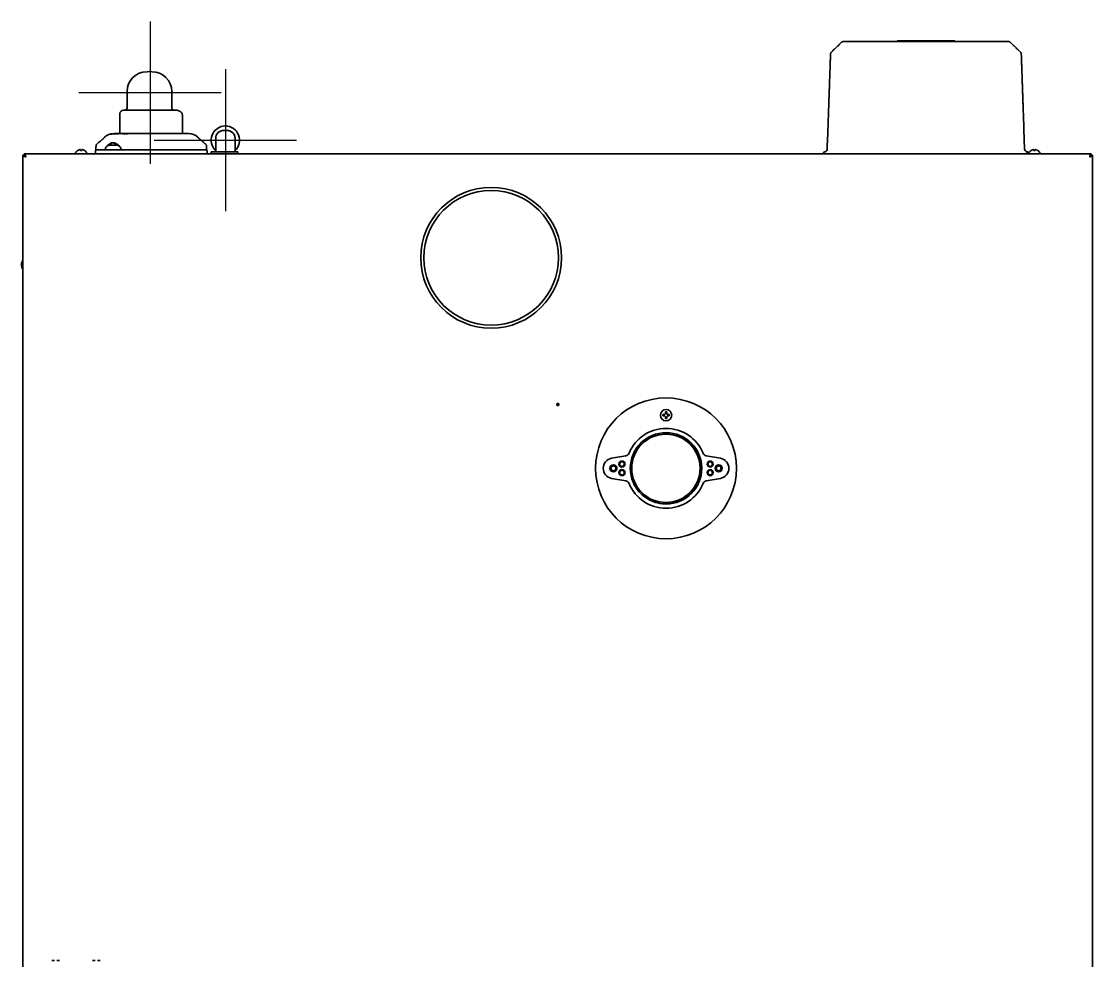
# Model space of a CAD drawing. Header units: inches. Extents: x 90 to 4161, y -506 to 3104.
# Drawn here: x 2249 to 3002, y 296 to 956 of the extents above; entities that cross this region are included whole.
import ezdxf

# ---------------------------------------------------------------- set-up
doc = ezdxf.new("R2010")
doc.units = ezdxf.units.IN
doc.layers.add('1', color=7, linetype='Continuous', true_color=0xffffff)

msp = doc.modelspace()

# ---------------------------------------------------------------- linework, layer by layer
at = {"color": 6}
for p, q in [((2339.42, 956.4), (2339.42, 856.4)), ((2289.42, 906.4), (2389.42, 906.4))]:
    msp.add_line(p, q, dxfattribs=at)
for p, q in [((2340.72, 921.07), (2337.29, 921.07)), ((2401, 864.62), (2401, 863.27))]:
    msp.add_line(p, q)
at = {"color": 4}
for p, q in [((2392.34, 922.92), (2392.34, 822.92)), ((2342.34, 872.92), (2442.34, 872.92))]:
    msp.add_line(p, q, dxfattribs=at)
at = {"layer": '1', "color": 7, "linetype": 'Continuous', "lineweight": 35}
for p, q in [((2826.69, 942.29), (2942.49, 942.29)), ((2864.39, 942.79), (2864.39, 942.29)), ((2904.79, 942.79), (2904.79, 942.29)), ((2323.29, 907.07), (2323.29, 895.57)), ((2354.72, 907.07), (2354.72, 895.57)), ((2318.29, 891.57), (2318.29, 877.57)), ((2320.79, 894.07), (2357.22, 894.07)), ((2362.29, 877.57), (2362.29, 890.31)), ((2385.54, 864.77), (2385.54, 874.22)), ((2391.04, 879.72), (2393.64, 879.72)), ((2399.14, 874.22), (2399.14, 864.77)), ((2815.25, 866.72), (2815.54, 875.25)), ((2953.46, 880.41), (2953.94, 866.72)), ((2288.69, 865.71), (2288.69, 865.75)), ((2293.29, 865.75), (2293.29, 865.71)), ((2301.45, 868.74), (2301.45, 868.74)), ((2301.87, 866.07), (2303.34, 866.07)), ((2302.13, 870.21), (2302.12, 870.21)), ((2307.6, 866.07), (2329.52, 866.07)), ((2308.12, 866.07), (2308.13, 867.09)), ((2309.48, 869.22), (2309.48, 868.82)), ((2309.63, 869.47), (2315.95, 869.47)), ((2312.33, 870.64), (2312.29, 871)), ((2312.5, 870.76), (2312.46, 871.07)), ((2313.57, 871.07), (2313.48, 871.06)), ((2313.57, 871.04), (2313.57, 871.07)), ((2313.98, 870.9), (2313.98, 871)), ((2314.44, 870.54), (2314.49, 871.07)), ((2314.54, 870.44), (2314.6, 871)), ((2315.95, 869.47), (2317.33, 869.47)), ((2317.48, 868.82), (2317.48, 869.22)), ((2318.87, 866.07), (2318.85, 867.09)), ((2329.52, 866.07), (2374.86, 866.07)), ((2378.46, 870.21), (2378.46, 870.21)), ((2379.14, 868.74), (2379.14, 868.74)), ((2958.49, 865.71), (2958.49, 865.75)), ((2963.09, 865.75), (2963.09, 865.71)), ((2250.09, 862.18), (2250.09, 862.37)), ((2250.09, 862.37), (2250.89, 862.37)), ((2250.09, 862.13), (2250.09, 862.18)), ((2250.09, 201.61), (2250.09, 862.13)), ((2250.89, 862.37), (2250.89, 862.18)), ((2250.89, 862.13), (2250.89, 862.18)), ((2250.99, 863.27), (2251.18, 863.27)), ((2250.99, 862.47), (2250.99, 863.27)), ((2251.18, 862.47), (2250.99, 862.47)), ((2251.18, 863.27), (2251.23, 863.27)), ((2251.18, 862.47), (2251.23, 862.47)), ((2251.23, 863.27), (3000.55, 863.27)), ((2286.99, 863.87), (2286.99, 863.67)), ((2294.99, 863.67), (2294.99, 863.87)), ((2301.12, 865.33), (2301.09, 863.27)), ((2379.49, 863.27), (2379.46, 865.33)), ((2401, 864.62), (2382.35, 864.62)), ((2382.35, 864.62), (2382.35, 863.27)), ((2812.63, 863.27), (2812.65, 863.85)), ((2956.54, 863.85), (2956.56, 863.27)), ((2956.79, 863.87), (2956.79, 863.67)), ((2964.79, 863.67), (2964.79, 863.87)), ((3000.55, 863.27), (3000.6, 863.27)), ((3000.55, 862.47), (3000.6, 862.47)), ((3000.6, 863.27), (3000.79, 863.27)), ((3000.79, 862.47), (3000.6, 862.47)), ((3000.79, 863.27), (3000.79, 862.47)), ((3000.89, 862.18), (3000.89, 862.37)), ((3000.89, 862.37), (3001.69, 862.37)), ((3000.89, 862.18), (3000.89, 862.13)), ((3001.69, 862.37), (3001.69, 862.18)), ((3001.69, 862.18), (3001.69, 862.13)), ((3001.69, 862.13), (3001.69, 201.61)), ((2250.09, 788.74), (2249.51, 787.5)), ((2701.49, 681.89), (2701.99, 681.89)), ((2701.99, 681.89), (2702.49, 681.89)), ((2701.99, 677.29), (2701.49, 677.29)), ((2702.49, 677.29), (2701.99, 677.29)), ((2714.89, 662.4), (2714.91, 662.43)), ((2716.37, 661.37), (2714.89, 662.4)), ((2715.44, 663.28), (2715.52, 663.41)), ((2716.39, 661.4), (2716.37, 661.37)), ((2717.11, 662.31), (2717.01, 662.18)), ((2663.75, 649.33), (2673.73, 651.09)), ((2663.75, 649.33), (2673.73, 651.09)), ((2730.26, 651.09), (2740.24, 649.33)), ((2730.26, 651.09), (2740.24, 649.33)), ((2677.95, 641.56), (2677.95, 642.98)), ((2673.73, 633.45), (2663.75, 635.21)), ((2673.73, 633.45), (2663.75, 635.21)), ((2740.24, 635.21), (2730.26, 633.45)), ((2740.24, 635.21), (2730.26, 633.45)), ((2690.89, 619.82), (2690.89, 619.76)), ((2705.89, 617.47), (2705.89, 617.59)), ((2715.05, 622.24), (2716.21, 623.06)), ((2715.52, 621.12), (2715.44, 621.26)), ((2717.01, 622.35), (2717.11, 622.23))]:
    msp.add_line(p, q, dxfattribs=at)
for centre, radius in [((2579.11, 790.28), 49.5), ((2579.11, 790.28), 49.5), ((2579.11, 790.28), 47.3), ((2701.99, 642.27), 49.5), ((2701.99, 642.27), 49.5), ((2701.99, 679.59), 4), ((2701.99, 642.27), 25.1), ((2701.99, 642.27), 25.1), ((2701.89, 642.27), 24), ((2670.99, 645.27), 2.13), ((2670.99, 645.27), 2.13), ((2732.99, 645.27), 2.13), ((2732.99, 645.27), 2.13), ((2664.99, 642.27), 2.5), ((2664.99, 642.27), 2.5), ((2664.99, 642.27), 1.75), ((2664.99, 642.27), 1.75), ((2670.99, 639.27), 2.12), ((2670.99, 639.27), 2.12), ((2670.99, 645.27), 1.62), ((2670.99, 645.27), 1.62), ((2670.99, 639.27), 1.62), ((2670.99, 639.27), 1.62), ((2732.99, 639.27), 2.12), ((2732.99, 639.27), 2.12), ((2732.99, 645.27), 1.62), ((2732.99, 645.27), 1.62), ((2732.99, 639.27), 1.62), ((2732.99, 639.27), 1.62), ((2738.99, 642.27), 2.5), ((2738.99, 642.27), 2.5), ((2738.99, 642.27), 1.75), ((2738.99, 642.27), 1.75)]:
    msp.add_circle(centre, radius, dxfattribs=at)
for centre, radius, start, end in [((2337.29, 907.07), 14, 90, 180), ((2340.72, 907.07), 14, 0, 90), ((2320.79, 891.57), 2.5, 90, 180), ((2321.79, 895.57), 1.5, 270, 0), ((2356.22, 895.57), 1.5, 180, 270), ((2392.34, 872.92), 10, 312.84796, 227.15204), ((2392.34, 872.92), 10, 312.84563, 89.99437), ((2391.04, 874.22), 5.5, 90, 180), ((2393.64, 874.22), 5.5, 0, 90), ((2291.19, 861.65), 4.8, 121.58373, 149.69882), ((2290.99, 861.97), 3.78, 90.00345, 97.60407), ((2290.99, 861.97), 3.78, 82.39595, 89.99653), ((2290.79, 861.65), 4.8, 30.30118, 58.41865), ((2301.87, 865.32), 0.75, 90, 179), ((2309.76, 869.22), 0.283, 118.07249, 180), ((2309.76, 868.82), 0.283, 180, 241.92751), ((2313.48, 867.47), 3.74, 106.39244, 147.67589), ((2313.48, 867.47), 3.74, 32.32411, 73.60756), ((2317.2, 869.22), 0.283, 0, 61.92751), ((2317.2, 868.82), 0.283, 298.07249, 0), ((2378.71, 865.32), 0.75, 1, 90), ((2813.25, 866.79), 2, 277.62357, 358), ((2955.94, 866.79), 2, 182, 262.37643), ((2960.99, 861.65), 4.8, 121.58373, 149.69882), ((2960.79, 861.97), 3.78, 90.00345, 97.60407), ((2960.79, 861.97), 3.78, 82.39595, 89.99653), ((2960.59, 861.65), 4.8, 30.30118, 58.41865), ((2253.19, 860.47), 1.8, 132.80203, 150.47016), ((2251.89, 861.47), 0.25, 270, 0), ((2287.39, 863.87), 0.4, 149.69882, 180), ((2287.39, 863.67), 0.4, 180, 270), ((2294.59, 863.67), 0.4, 270, 0), ((2294.59, 863.87), 0.4, 0, 30.30118), ((2291.09, 860.65), 4.8, 33.08174, 36.44046), ((2399.64, 864.77), 0.5, 180, 197.45859), ((2813.64, 863.81), 1, 97.62357, 178), ((2955.54, 863.81), 1, 2, 82.37643), ((2960.69, 860.65), 4.8, 143.55962, 146.91806), ((2957.19, 863.87), 0.4, 149.69882, 180), ((2957.19, 863.67), 0.4, 180, 270), ((2964.39, 863.67), 0.4, 270, 0), ((2964.39, 863.87), 0.4, 0, 30.30118), ((2999.89, 861.47), 0.25, 180, 270), ((2998.59, 860.47), 1.8, 29.52984, 47.19797), ((2254.05, 785.38), 5, 155, 217.73), ((2701.99, 642.27), 28.1, 22.24665, 157.75335), ((2701.99, 642.27), 28.1, 22.24665, 157.75335), ((2701.89, 642.27), 25, 90, 177.39), ((2701.89, 642.27), 25, 182.79562, 90), ((2664.99, 642.27), 7.17, 100, 260), ((2664.99, 642.27), 7.17, 100, 260), ((2673.21, 654.04), 3, 280, 337.75335), ((2673.21, 654.04), 3, 280, 337.75335), ((2730.78, 654.04), 3, 202.24665, 260), ((2730.78, 654.04), 3, 202.24665, 260), ((2738.99, 642.27), 7.17, 280, 80), ((2738.99, 642.27), 7.17, 280, 80), ((2677.75, 642.98), 0.2, 0, 35.53605), ((2677.75, 641.56), 0.2, 324.46395, 0), ((2701.89, 642.27), 25.2, 357.40132, 2.77688), ((2673.21, 630.49), 3, 22.24665, 80), ((2673.21, 630.49), 3, 22.24665, 80), ((2730.78, 630.49), 3, 100, 157.75335), ((2730.78, 630.49), 3, 100, 157.75335), ((2701.99, 642.27), 28.1, 202.24665, 337.75335), ((2701.99, 642.27), 28.1, 202.24665, 337.75335), ((2715.16, 622.08), 0.2, 125, 160.53605), ((2716.33, 622.89), 0.2, 89.46395, 125)]:
    msp.add_arc(centre, radius, start, end, dxfattribs=at)
for centre, major_axis, ratio, start_param, end_param in [((2366.42, 867.57), (0, -10), 0.999998, 2.411157, 3.141806), ((2313.28, 867.45), (-0.41, 3.71), 0.752737, 0.215025, 0.587746), ((2313.67, 867.45), (-0.43, -3.7), 0.775115, 3.528514, 3.901235), ((2312.93, 867.41), (-0.38, 3.67), 0.420739, 0.050717, 0.167582), ((2313.64, 867.41), (-1.27, -3.46), 0.961631, 3.574275, 3.691141), ((2313.22, 867.41), (-0.81, 3.6), 0.902278, 5.872372, 5.989237), ((2313.32, 867.41), (-1.27, 3.46), 0.961631, 5.733637, 5.850503), ((2313.26, 867.45), (-0.36, 3.71), 0.654345, 5.549803, 5.922525), ((2313.29, 867.45), (-0.43, 3.7), 0.775115, 5.720567, 5.896264), ((2314.07, 867.41), (-0.36, -3.67), 0.257668, 2.955348, 3.072213), ((2313.71, 867.45), (-0.35, -3.71), 0.627676, 2.529365, 2.902086), ((2813.64, 863.81), (0.999, -0.035), 0.99992, 1.732165, 3.141593), ((2955.54, 863.81), (0.999, 0.035), 0.99992, 0.409791, 1.409427)]:
    msp.add_ellipse(centre, major_axis=major_axis, ratio=ratio, start_param=start_param, end_param=end_param, dxfattribs=at)
for points, degree in [([(2825.3, 941.73), (2818.19, 934.85)], 1), ([(2943.88, 941.73), (2951, 934.85)], 1), ([(2323.7, 877.48), (2321.03, 877.45)], 1), ([(2289.99, 866.26), (2289.94, 866.25), (2289.83, 866.22), (2289.67, 866.17), (2289.51, 866.11), (2289.35, 866.05), (2289.2, 865.99), (2289.04, 865.91), (2288.88, 865.82), (2288.75, 865.75), (2288.69, 865.71)], 3), ([(2290.49, 866.26), (2290.47, 866.27), (2290.42, 866.27), (2290.35, 866.28), (2290.28, 866.28), (2290.21, 866.28), (2290.13, 866.28), (2290.06, 866.27), (2290.01, 866.27), (2289.99, 866.26)], 3), ([(2291.99, 866.26), (2291.96, 866.27), (2291.91, 866.27), (2291.84, 866.28), (2291.77, 866.28), (2291.7, 866.28), (2291.63, 866.28), (2291.56, 866.27), (2291.51, 866.27), (2291.49, 866.26)], 3), ([(2291.49, 866.26), (2291.49, 866.25), (2291.49, 866.22), (2291.49, 866.17), (2291.49, 866.11), (2291.49, 866.05), (2291.49, 865.99), (2291.49, 865.91), (2291.49, 865.82), (2291.49, 865.75), (2291.49, 865.71)], 3), ([(2301.45, 868.75), (2301.4, 866.07)], 1), ([(2379.18, 866.07), (2379.14, 868.75)], 1), ([(2959.79, 866.26), (2959.74, 866.25), (2959.63, 866.22), (2959.47, 866.17), (2959.31, 866.11), (2959.15, 866.05), (2959, 865.99), (2958.84, 865.91), (2958.68, 865.82), (2958.55, 865.75), (2958.49, 865.71)], 3), ([(2960.29, 866.26), (2960.27, 866.27), (2960.22, 866.27), (2960.15, 866.28), (2960.08, 866.28), (2960.01, 866.28), (2959.93, 866.28), (2959.86, 866.27), (2959.81, 866.27), (2959.79, 866.26)], 3), ([(2961.79, 866.26), (2961.76, 866.27), (2961.71, 866.27), (2961.64, 866.28), (2961.57, 866.28), (2961.5, 866.28), (2961.43, 866.28), (2961.36, 866.27), (2961.31, 866.27), (2961.29, 866.26)], 3), ([(2961.29, 866.26), (2961.29, 866.25), (2961.29, 866.22), (2961.29, 866.17), (2961.29, 866.11), (2961.29, 866.05), (2961.29, 865.99), (2961.29, 865.91), (2961.29, 865.82), (2961.29, 865.75), (2961.29, 865.71)], 3), ([(2250.89, 862.13), (2250.09, 862.13)], 1), ([(2251.23, 862.47), (2251.23, 863.27)], 1), ([(2251.74, 861.24), (2251.79, 861.23), (2251.84, 861.22), (2251.89, 861.22)], 3), ([(2999.89, 861.22), (2999.94, 861.22), (2999.99, 861.23), (3000.04, 861.24)], 3), ([(3000.55, 862.47), (3000.55, 863.27)], 1), ([(3000.89, 862.13), (3001.69, 862.13)], 1), ([(2699.69, 679.09), (2699.69, 679.26), (2699.69, 679.59), (2699.69, 679.92), (2699.69, 680.09)], 3), ([(2700.99, 679.09), (2700.94, 679.09), (2700.83, 679.09), (2700.67, 679.09), (2700.51, 679.09), (2700.36, 679.09), (2700.2, 679.09), (2700.05, 679.09), (2699.88, 679.09), (2699.76, 679.09), (2699.69, 679.09)], 3), ([(2700.99, 680.09), (2701.02, 680.12), (2701.07, 680.17), (2701.15, 680.24), (2701.22, 680.31), (2701.29, 680.38), (2701.36, 680.45), (2701.42, 680.52), (2701.47, 680.57), (2701.49, 680.59)], 3), ([(2701.49, 678.59), (2701.47, 678.61), (2701.42, 678.66), (2701.35, 678.73), (2701.28, 678.8), (2701.21, 678.88), (2701.14, 678.95), (2701.07, 679.02), (2701.02, 679.07), (2700.99, 679.09)], 3), ([(2701.49, 680.59), (2701.49, 680.64), (2701.49, 680.75), (2701.49, 680.91), (2701.49, 681.07), (2701.49, 681.23), (2701.49, 681.38), (2701.49, 681.54), (2701.49, 681.7), (2701.49, 681.83), (2701.49, 681.89)], 3), ([(2702.49, 680.59), (2702.52, 680.57), (2702.57, 680.52), (2702.64, 680.45), (2702.71, 680.38), (2702.78, 680.3), (2702.85, 680.23), (2702.92, 680.16), (2702.97, 680.11), (2702.99, 680.09)], 3), ([(2702.99, 679.09), (2702.97, 679.06), (2702.92, 679.01), (2702.84, 678.94), (2702.77, 678.87), (2702.7, 678.8), (2702.63, 678.73), (2702.56, 678.66), (2702.52, 678.61), (2702.49, 678.59)], 3), ([(2702.49, 678.59), (2702.49, 678.54), (2702.49, 678.43), (2702.49, 678.27), (2702.49, 678.11), (2702.49, 677.95), (2702.49, 677.8), (2702.49, 677.64), (2702.49, 677.48), (2702.49, 677.35), (2702.49, 677.29)], 3), ([(2702.99, 680.09), (2703.05, 680.09), (2703.16, 680.09), (2703.32, 680.09), (2703.48, 680.09), (2703.63, 680.09), (2703.78, 680.09), (2703.94, 680.09), (2704.11, 680.09), (2704.23, 680.09), (2704.29, 680.09)], 3), ([(2704.29, 680.09), (2704.29, 679.92), (2704.29, 679.59), (2704.29, 679.26), (2704.29, 679.09)], 3), ([(2302.4, 296.27), (2302.69, 296.27), (2303.45, 296.27), (2304.28, 296.27)], 3)]:
    msp.add_open_spline(points, degree=degree, dxfattribs=at)
for points, knots in [([(2826.69, 942.29), (2826.56, 942.29), (2826.44, 942.28), (2826.19, 942.23), (2826.06, 942.19), (2825.82, 942.09), (2825.71, 942.03), (2825.5, 941.9), (2825.4, 941.82), (2825.3, 941.73)], [0, 0, 0, 0, 0.25, 0.25, 0.5, 0.5, 0.75, 0.75, 1, 1, 1, 1]), ([(2864.39, 942.79), (2864.39, 942.79), (2864.48, 942.79), (2865.11, 942.79), (2866.92, 942.79), (2870.23, 942.79), (2874.68, 942.79), (2879.61, 942.79), (2883.01, 942.79), (2884.59, 942.79)], [0, 0, 0, 0, 0.039878, 0.0847, 0.199189, 0.358922, 0.563349, 0.796366, 1, 1, 1, 1]), ([(2884.59, 942.79), (2884.85, 942.79), (2885.98, 942.79), (2887.94, 942.79), (2890.38, 942.79), (2892.28, 942.79), (2893.7, 942.79), (2894.68, 942.79), (2895.64, 942.79), (2896.89, 942.79), (2898.4, 942.79), (2900.12, 942.79), (2901.66, 942.79), (2902.97, 942.79), (2904.25, 942.79), (2904.79, 942.79), (2904.79, 942.79)], [0, 0, 0, 0, 0.033336, 0.145921, 0.251547, 0.348816, 0.394063, 0.436986, 0.478849, 0.520788, 0.603997, 0.684709, 0.76093, 0.830915, 0.893669, 1, 1, 1, 1]), ([(2942.49, 942.29), (2942.62, 942.29), (2942.75, 942.28), (2943, 942.23), (2943.12, 942.19), (2943.36, 942.09), (2943.47, 942.03), (2943.69, 941.9), (2943.79, 941.82), (2943.88, 941.73)], [0, 0, 0, 0, 0.25, 0.25, 0.5, 0.5, 0.75, 0.75, 1, 1, 1, 1]), ([(2815.72, 880.41), (2815.75, 881.08), (2815.77, 881.74), (2815.8, 882.72), (2815.82, 883.05), (2815.83, 883.53), (2815.84, 883.7), (2815.85, 884.02), (2815.86, 884.18), (2815.88, 884.98), (2815.91, 885.62), (2815.95, 886.87), (2815.97, 887.5), (2816.04, 889.34), (2816.08, 890.55), (2816.16, 892.9), (2816.2, 894.05), (2816.28, 896.3), (2816.32, 897.4), (2816.36, 898.74), (2816.38, 899.14), (2816.39, 899.53), (2816.4, 899.8), (2816.41, 899.93), (2816.43, 900.58), (2816.45, 901.1), (2816.47, 901.86), (2816.48, 902.11), (2816.49, 902.49), (2816.5, 902.61), (2816.51, 902.86), (2816.53, 903.48), (2816.57, 904.56), (2816.6, 905.49), (2816.63, 906.41), (2816.65, 906.86), (2816.69, 908.18), (2816.72, 909.03), (2816.78, 910.67), (2816.81, 911.46), (2816.89, 913.76), (2816.94, 915.18), (2816.99, 916.58), (2816.99, 916.66), (2817, 916.83), (2817, 917.07), (2817.02, 917.63), (2817.04, 918.1), (2817.07, 919.01), (2817.09, 919.59), (2817.13, 920.7), (2817.15, 921.24), (2817.19, 922.26), (2817.2, 922.75), (2817.23, 923.68), (2817.25, 924.13), (2817.28, 924.99), (2817.29, 925.4), (2817.32, 926.18), (2817.34, 926.55), (2817.36, 927.26), (2817.37, 927.6), (2817.41, 928.57), (2817.43, 929.15), (2817.46, 930.2), (2817.48, 930.66), (2817.51, 931.48), (2817.52, 931.83), (2817.53, 932.21), (2817.54, 932.28), (2817.54, 932.42), (2817.54, 932.49), (2817.55, 932.68), (2817.55, 932.79), (2817.56, 933.09), (2817.57, 933.24), (2817.57, 933.39), (2817.58, 933.42), (2817.58, 933.47), (2817.58, 933.49), (2817.58, 933.49)], [0, 0, 0, 0, 0.015628, 0.015628, 0.023442, 0.023442, 0.027349, 0.027349, 0.031256, 0.031256, 0.046884, 0.046884, 0.062512, 0.062512, 0.093768, 0.093768, 0.125024, 0.125024, 0.15628, 0.15628, 0.164094, 0.168001, 0.168001, 0.171908, 0.171908, 0.187536, 0.187536, 0.19535, 0.19535, 0.199257, 0.199257, 0.203164, 0.218792, 0.234421, 0.234421, 0.250049, 0.250049, 0.281305, 0.281305, 0.312561, 0.312561, 0.375073, 0.375073, 0.37898, 0.37898, 0.382887, 0.390701, 0.406329, 0.406329, 0.437585, 0.437585, 0.468841, 0.468841, 0.500097, 0.500097, 0.531353, 0.531353, 0.562609, 0.562609, 0.593865, 0.593865, 0.625121, 0.625121, 0.687634, 0.687634, 0.750146, 0.750146, 0.812658, 0.812658, 0.828286, 0.828286, 0.843914, 0.843914, 0.87517, 0.87517, 0.937682, 0.937682, 0.968938, 0.968938, 1, 1, 1, 1]), ([(2818.19, 934.85), (2818.09, 934.77), (2818.01, 934.67), (2817.86, 934.46), (2817.8, 934.35), (2817.7, 934.11), (2817.66, 933.99), (2817.6, 933.74), (2817.58, 933.61), (2817.58, 933.49)], [0, 0, 0, 0, 0.25, 0.25, 0.5, 0.5, 0.75, 0.75, 1, 1, 1, 1]), ([(2951.6, 933.49), (2951.6, 933.61), (2951.58, 933.74), (2951.53, 933.99), (2951.49, 934.11), (2951.38, 934.35), (2951.32, 934.46), (2951.17, 934.67), (2951.09, 934.77), (2951, 934.85)], [0, 0, 0, 0, 0.25, 0.25, 0.5, 0.5, 0.75, 0.75, 1, 1, 1, 1]), ([(2951.6, 933.49), (2951.6, 933.49), (2951.61, 933.47), (2951.61, 933.42), (2951.61, 933.39), (2951.61, 933.24), (2951.62, 933.09), (2951.63, 932.79), (2951.63, 932.68), (2951.64, 932.43), (2951.65, 932.29), (2951.66, 931.84), (2951.67, 931.49), (2951.7, 930.67), (2951.72, 930.2), (2951.75, 929.41), (2951.76, 929.14), (2951.77, 928.77), (2951.77, 928.69), (2951.78, 928.54), (2951.78, 928.46), (2951.79, 928.23), (2951.79, 928.07), (2951.81, 927.58), (2951.82, 927.23), (2951.85, 926.51), (2951.86, 926.13), (2951.9, 924.95), (2951.93, 924.08), (2951.98, 922.67), (2952, 922.18), (2952.04, 921.15), (2952.05, 920.62), (2952.09, 919.5), (2952.11, 918.92), (2952.16, 917.71), (2952.18, 917.08), (2952.22, 915.77), (2952.25, 915.08), (2952.28, 914.28), (2952.28, 914.19), (2952.28, 914.01), (2952.29, 913.74), (2952.32, 913.09), (2952.34, 912.53), (2952.38, 911.38), (2952.4, 910.59), (2952.46, 908.95), (2952.49, 908.1), (2952.54, 906.79), (2952.55, 906.34), (2952.58, 905.43), (2952.6, 904.97), (2952.65, 903.57), (2952.68, 902.6), (2952.75, 900.59), (2952.79, 899.55), (2952.83, 898.34), (2952.84, 898.21), (2952.85, 897.93), (2952.86, 897.53), (2952.89, 896.57), (2952.92, 895.73), (2952.98, 894.04), (2953.02, 892.89), (2953.1, 890.53), (2953.15, 889.33), (2953.21, 887.48), (2953.23, 886.86), (2953.28, 885.61), (2953.3, 884.97), (2953.33, 884.17), (2953.33, 884.01), (2953.34, 883.69), (2953.35, 883.53), (2953.37, 883.04), (2953.38, 882.72), (2953.41, 881.73), (2953.44, 881.07), (2953.46, 880.41)], [0, 0, 0, 0, 0.03125, 0.03125, 0.0625, 0.0625, 0.125, 0.125, 0.15625, 0.15625, 0.1875, 0.1875, 0.25, 0.25, 0.3125, 0.3125, 0.34375, 0.34375, 0.351563, 0.351563, 0.359375, 0.359375, 0.375, 0.375, 0.40625, 0.40625, 0.4375, 0.4375, 0.5, 0.5, 0.53125, 0.53125, 0.5625, 0.5625, 0.59375, 0.59375, 0.625, 0.625, 0.65625, 0.65625, 0.660156, 0.660156, 0.664063, 0.671875, 0.6875, 0.6875, 0.71875, 0.71875, 0.75, 0.75, 0.765625, 0.765625, 0.78125, 0.78125, 0.8125, 0.8125, 0.84375, 0.84375, 0.847656, 0.847656, 0.851562, 0.859375, 0.875, 0.875, 0.90625, 0.90625, 0.9375, 0.9375, 0.953125, 0.953125, 0.96875, 0.96875, 0.972656, 0.972656, 0.976562, 0.976562, 0.984375, 0.984375, 1, 1, 1, 1]), ([(2357.22, 894.07), (2357.31, 894.07), (2357.39, 894.07), (2357.55, 894.06), (2357.63, 894.05), (2357.88, 894.04), (2358.03, 894.02), (2358.34, 893.97), (2358.49, 893.94), (2358.68, 893.9), (2358.71, 893.89), (2358.79, 893.87), (2358.82, 893.87), (2358.93, 893.84), (2359, 893.82), (2359.21, 893.76), (2359.35, 893.71), (2359.61, 893.61), (2359.74, 893.56), (2359.92, 893.48), (2359.98, 893.45), (2360.1, 893.39), (2360.27, 893.31), (2360.43, 893.21), (2360.74, 893.02), (2360.93, 892.89), (2361.11, 892.74), (2361.13, 892.72), (2361.17, 892.69), (2361.19, 892.67), (2361.25, 892.62), (2361.36, 892.51), (2361.46, 892.41), (2361.65, 892.21), (2361.75, 892.07), (2361.86, 891.91), (2361.88, 891.88), (2361.92, 891.81), (2361.94, 891.78), (2361.99, 891.69), (2362.02, 891.63), (2362.29, 890.31)], [0, 0, 0, 0, 0.03125, 0.03125, 0.0625, 0.0625, 0.125, 0.125, 0.1875, 0.1875, 0.203125, 0.203125, 0.21875, 0.21875, 0.25, 0.25, 0.3125, 0.3125, 0.375, 0.375, 0.40625, 0.40625, 0.4375, 0.5, 0.5, 0.625, 0.625, 0.640625, 0.640625, 0.65625, 0.65625, 0.6875, 0.75, 0.75, 0.875, 0.875, 0.90625, 0.90625, 0.9375, 0.9375, 1, 1, 1, 1]), ([(2307.28, 874.67), (2307.2, 874.6), (2306.53, 873.97), (2305.31, 872.93), (2303.57, 871.46), (2302.49, 870.53), (2301.96, 870.06)], [0, 0, 0, 0, 0.034045, 0.284732, 0.603614, 1, 1, 1, 1]), ([(2307.27, 874.67), (2307.27, 874.67), (2307.28, 874.71), (2307.3, 874.79), (2307.36, 874.89), (2307.42, 874.95), (2307.45, 874.97)], [0, 0, 0, 0, 0.015221, 0.376363, 0.720438, 1, 1, 1, 1]), ([(2311.52, 877.21), (2310.82, 877.02), (2309.52, 876.48), (2308.15, 875.66), (2307.56, 875.05), (2307.47, 874.95)], [0, 0, 0, 0, 0.45623, 0.915999, 1, 1, 1, 1]), ([(2315.23, 877.35), (2315.16, 877.35), (2313.72, 877.32), (2312.17, 877.26), (2311.39, 877.19), (2311.32, 877.15)], [0, 0, 0, 0, 0.026021, 0.51208, 1, 1, 1, 1]), ([(2314.13, 877.33), (2313.56, 877.32), (2312.43, 877.31), (2311.9, 877.29), (2311.78, 877.28)], [0, 0, 0, 0, 0.425312, 1, 1, 1, 1]), ([(2314.17, 877.57), (2314.18, 877.57), (2314.24, 877.57), (2314.61, 877.57), (2315.62, 877.57), (2317.14, 877.57), (2319.15, 877.57), (2321.59, 877.57), (2323.43, 877.57), (2324.42, 877.57)], [0, 0, 0, 0, 0.042242, 0.201868, 0.361495, 0.521121, 0.680747, 0.840374, 1, 1, 1, 1]), ([(2315.29, 877.38), (2315.44, 877.4), (2315.58, 877.41), (2315.82, 877.43), (2315.91, 877.44), (2316.05, 877.45), (2316.1, 877.45), (2316.19, 877.46), (2316.23, 877.46), (2316.46, 877.47), (2316.62, 877.48), (2316.78, 877.48)], [0, 0, 0, 0, 0.269206, 0.269206, 0.451905, 0.451905, 0.543254, 0.543254, 0.634603, 0.634603, 1, 1, 1, 1]), ([(2316.78, 877.48), (2317.13, 877.49), (2317.47, 877.5), (2318.15, 877.51), (2318.48, 877.51), (2319.16, 877.51), (2319.49, 877.51), (2320.15, 877.5), (2320.48, 877.49), (2320.81, 877.48)], [0, 0, 0, 0, 0.25, 0.25, 0.5, 0.5, 0.75, 0.75, 1, 1, 1, 1]), ([(2324.42, 877.57), (2325, 877.57), (2325.61, 877.57), (2326.84, 877.57), (2327.47, 877.57), (2328.76, 877.57), (2329.42, 877.57), (2330.17, 877.57), (2330.26, 877.57), (2330.43, 877.57), (2330.51, 877.57), (2330.77, 877.57), (2330.94, 877.57), (2331.45, 877.57), (2331.79, 877.57), (2332.82, 877.57), (2333.51, 877.57), (2334.89, 877.57), (2335.58, 877.57), (2336.98, 877.57), (2337.68, 877.57), (2338.56, 877.57), (2338.83, 877.57), (2339.09, 877.57), (2339.27, 877.57), (2339.36, 877.57), (2339.8, 877.57), (2340.15, 877.57), (2341.2, 877.57), (2341.89, 877.57), (2343.26, 877.57), (2343.94, 877.57), (2345.28, 877.57), (2345.95, 877.57), (2346.69, 877.57), (2346.77, 877.57), (2346.94, 877.57), (2347.18, 877.57), (2347.42, 877.57), (2347.91, 877.57), (2348.23, 877.57), (2349.18, 877.57), (2349.8, 877.57), (2351.02, 877.57), (2351.62, 877.57), (2352.79, 877.57), (2353.37, 877.57), (2354.22, 877.57), (2354.5, 877.57), (2354.85, 877.57), (2354.92, 877.57), (2355.06, 877.57), (2355.13, 877.57), (2355.33, 877.57), (2355.47, 877.57), (2356.15, 877.57), (2356.67, 877.57), (2357.69, 877.57), (2358.18, 877.57), (2359.14, 877.57), (2359.6, 877.57), (2360.5, 877.57), (2360.93, 877.57), (2361.75, 877.57), (2362.14, 877.57), (2362.61, 877.57), (2362.71, 877.57), (2362.84, 877.57), (2362.89, 877.57), (2362.98, 877.57), (2363.2, 877.57), (2363.41, 877.57), (2363.91, 877.57), (2364.21, 877.57), (2364.76, 877.57), (2365.01, 877.57), (2365.46, 877.57), (2365.65, 877.57), (2365.83, 877.57), (2365.85, 877.57), (2365.89, 877.57), (2365.91, 877.57), (2365.97, 877.57), (2366.07, 877.57), (2366.16, 877.57), (2366.3, 877.57), (2366.36, 877.57), (2366.41, 877.57), (2366.41, 877.57), (2366.42, 877.57)], [0, 0, 0, 0, 0.036437, 0.036437, 0.072873, 0.072873, 0.10931, 0.10931, 0.113865, 0.113865, 0.118419, 0.118419, 0.127528, 0.127528, 0.145747, 0.145747, 0.182183, 0.182183, 0.21862, 0.21862, 0.255056, 0.255056, 0.264166, 0.26872, 0.26872, 0.273275, 0.273275, 0.291493, 0.291493, 0.32793, 0.32793, 0.364366, 0.364366, 0.400803, 0.400803, 0.405358, 0.405358, 0.409912, 0.419021, 0.419021, 0.43724, 0.43724, 0.473676, 0.473676, 0.510113, 0.510113, 0.54655, 0.54655, 0.564768, 0.564768, 0.569323, 0.569323, 0.573877, 0.573877, 0.582986, 0.582986, 0.619423, 0.619423, 0.65586, 0.65586, 0.692296, 0.692296, 0.728733, 0.728733, 0.765169, 0.765169, 0.774279, 0.774279, 0.778833, 0.778833, 0.783388, 0.801606, 0.801606, 0.838043, 0.838043, 0.874479, 0.874479, 0.910916, 0.910916, 0.915471, 0.915471, 0.920025, 0.920025, 0.929134, 0.947353, 0.947353, 0.983789, 0.983789, 1, 1, 1, 1]), ([(2373.31, 874.66), (2373.31, 874.69), (2373.3, 874.72), (2373.26, 874.83), (2373.2, 874.91), (2373.12, 874.99)], [0, 0, 0, 0, 0.237765, 0.237765, 1, 1, 1, 1]), ([(2378.62, 870.06), (2378.09, 870.53), (2377.01, 871.46), (2375.27, 872.93), (2374.04, 873.98), (2373.36, 874.62), (2373.26, 874.71)], [0, 0, 0, 0, 0.394168, 0.711261, 0.96054, 1, 1, 1, 1]), ([(2386.06, 876.54), (2386.06, 876.56), (2386.07, 876.58), (2386.09, 876.61), (2386.1, 876.64), (2386.12, 876.67), (2386.13, 876.7), (2386.15, 876.73), (2386.16, 876.76), (2386.18, 876.79), (2386.2, 876.82), (2386.21, 876.85), (2386.23, 876.88), (2386.25, 876.91), (2386.26, 876.94), (2386.28, 876.97), (2386.3, 877), (2386.31, 877.03), (2386.33, 877.06), (2386.35, 877.09), (2386.37, 877.11), (2386.38, 877.14), (2386.4, 877.17), (2386.42, 877.2), (2386.44, 877.23), (2386.46, 877.26), (2386.47, 877.28), (2386.49, 877.31), (2386.51, 877.34), (2386.53, 877.36), (2386.55, 877.39), (2386.57, 877.42), (2386.59, 877.44), (2386.61, 877.47), (2386.63, 877.5), (2386.64, 877.52), (2386.66, 877.55), (2386.68, 877.57), (2386.7, 877.6), (2386.72, 877.62), (2386.74, 877.65), (2386.76, 877.68), (2386.78, 877.7), (2386.8, 877.72), (2386.82, 877.75), (2386.84, 877.77), (2386.87, 877.8), (2386.89, 877.82), (2386.91, 877.85), (2386.93, 877.87), (2386.95, 877.89), (2386.97, 877.92), (2386.99, 877.94), (2387.01, 877.96), (2387.03, 877.98), (2387.05, 878.01), (2387.08, 878.03), (2387.1, 878.05), (2387.12, 878.07), (2387.14, 878.1), (2387.16, 878.12), (2387.18, 878.14), (2387.21, 878.16), (2387.23, 878.18), (2387.25, 878.2), (2387.27, 878.22), (2387.29, 878.24), (2387.32, 878.26), (2387.34, 878.28), (2387.36, 878.3), (2387.38, 878.32), (2387.41, 878.34), (2387.43, 878.36), (2387.45, 878.38), (2387.47, 878.4), (2387.5, 878.42), (2387.52, 878.44), (2387.54, 878.46), (2387.56, 878.48), (2387.59, 878.5), (2387.61, 878.52), (2387.63, 878.53), (2387.65, 878.55), (2387.68, 878.57), (2387.7, 878.59), (2387.72, 878.61), (2387.75, 878.62), (2387.77, 878.64), (2387.79, 878.66), (2387.82, 878.67), (2387.84, 878.69), (2387.86, 878.71), (2387.89, 878.72), (2387.91, 878.74), (2387.93, 878.76), (2387.96, 878.77), (2387.98, 878.79), (2388.02, 878.81), (2388.06, 878.84), (2388.12, 878.88), (2388.18, 878.92), (2388.25, 878.96), (2388.31, 878.99), (2388.37, 879.03), (2388.43, 879.06), (2388.5, 879.09), (2388.56, 879.13), (2388.62, 879.16), (2388.69, 879.19), (2388.75, 879.22), (2388.82, 879.25), (2388.88, 879.28), (2388.95, 879.3), (2389.01, 879.33), (2389.08, 879.36), (2389.14, 879.38), (2389.21, 879.4), (2389.28, 879.43), (2389.34, 879.45), (2389.41, 879.47), (2389.48, 879.49), (2389.54, 879.51), (2389.61, 879.53), (2389.68, 879.55), (2389.75, 879.56), (2389.81, 879.58), (2389.88, 879.59), (2389.95, 879.61), (2390.02, 879.62), (2390.09, 879.63), (2390.15, 879.65), (2390.22, 879.66), (2390.29, 879.67), (2390.36, 879.68), (2390.43, 879.68), (2390.5, 879.69), (2390.56, 879.7), (2390.63, 879.7), (2390.7, 879.71), (2390.77, 879.71), (2390.84, 879.71), (2390.91, 879.72), (2390.97, 879.72), (2391.02, 879.72), (2391.04, 879.72)], [0, 0, 0, 0, 0.005833, 0.011652, 0.017456, 0.023246, 0.029021, 0.034782, 0.040528, 0.04626, 0.051977, 0.05768, 0.063369, 0.069042, 0.074702, 0.080347, 0.085978, 0.091594, 0.097195, 0.102783, 0.108356, 0.113914, 0.119459, 0.124989, 0.130504, 0.136005, 0.141492, 0.146965, 0.152423, 0.157867, 0.163296, 0.168711, 0.174112, 0.179499, 0.184872, 0.19023, 0.195574, 0.200904, 0.206219, 0.21152, 0.216808, 0.222081, 0.227339, 0.232584, 0.237814, 0.243031, 0.248233, 0.253421, 0.258595, 0.263755, 0.2689, 0.274032, 0.27915, 0.284253, 0.289343, 0.294418, 0.29948, 0.304527, 0.309561, 0.31458, 0.319586, 0.324577, 0.329555, 0.334518, 0.339468, 0.344404, 0.349326, 0.354234, 0.359128, 0.364008, 0.368875, 0.373728, 0.378566, 0.383392, 0.388203, 0.393, 0.397784, 0.402554, 0.40731, 0.412053, 0.416782, 0.421497, 0.426198, 0.430886, 0.43556, 0.440221, 0.444868, 0.449501, 0.454121, 0.458727, 0.463319, 0.467898, 0.472464, 0.477016, 0.481555, 0.48608, 0.490592, 0.49509, 0.506602, 0.518086, 0.529543, 0.540972, 0.552373, 0.563748, 0.575095, 0.586417, 0.597712, 0.608981, 0.620224, 0.631443, 0.642636, 0.653804, 0.664949, 0.676068, 0.687165, 0.698237, 0.709286, 0.720313, 0.731317, 0.742298, 0.753258, 0.764195, 0.775112, 0.786007, 0.796882, 0.807736, 0.81857, 0.829385, 0.84018, 0.850956, 0.861713, 0.872452, 0.883172, 0.893875, 0.90456, 0.915229, 0.92588, 0.936515, 0.947134, 0.957737, 0.968325, 0.978898, 0.989456, 1, 1, 1, 1]), ([(2393.64, 879.72), (2393.65, 879.72), (2393.68, 879.72), (2393.71, 879.72), (2393.75, 879.72), (2393.79, 879.72), (2393.82, 879.72), (2393.86, 879.71), (2393.9, 879.71), (2393.93, 879.71), (2393.97, 879.71), (2394.01, 879.71), (2394.04, 879.7), (2394.08, 879.7), (2394.12, 879.7), (2394.15, 879.69), (2394.19, 879.69), (2394.23, 879.69), (2394.26, 879.68), (2394.3, 879.68), (2394.34, 879.67), (2394.37, 879.67), (2394.41, 879.66), (2394.45, 879.66), (2394.48, 879.65), (2394.52, 879.65), (2394.56, 879.64), (2394.59, 879.63), (2394.63, 879.63), (2394.67, 879.62), (2394.7, 879.61), (2394.74, 879.61), (2394.78, 879.6), (2394.81, 879.59), (2394.85, 879.58), (2394.89, 879.58), (2394.92, 879.57), (2394.96, 879.56), (2395, 879.55), (2395.03, 879.54), (2395.07, 879.53), (2395.11, 879.52), (2395.14, 879.51), (2395.18, 879.5), (2395.22, 879.49), (2395.25, 879.48), (2395.29, 879.47), (2395.33, 879.45), (2395.36, 879.44), (2395.4, 879.43), (2395.43, 879.42), (2395.47, 879.4), (2395.51, 879.39), (2395.54, 879.38), (2395.58, 879.37), (2395.61, 879.35), (2395.65, 879.34), (2395.69, 879.32), (2395.72, 879.31), (2395.76, 879.29), (2395.79, 879.28), (2395.83, 879.26), (2395.86, 879.25), (2395.9, 879.23), (2395.94, 879.22), (2395.97, 879.2), (2396.01, 879.18), (2396.04, 879.17), (2396.08, 879.15), (2396.11, 879.13), (2396.15, 879.11), (2396.18, 879.1), (2396.21, 879.08), (2396.25, 879.06), (2396.28, 879.04), (2396.32, 879.02), (2396.35, 879), (2396.39, 878.98), (2396.42, 878.96), (2396.45, 878.94), (2396.49, 878.92), (2396.52, 878.9), (2396.56, 878.88), (2396.59, 878.86), (2396.62, 878.84), (2396.66, 878.82), (2396.69, 878.8), (2396.72, 878.77), (2396.76, 878.75), (2396.79, 878.73), (2396.82, 878.71), (2396.85, 878.68), (2396.89, 878.66), (2396.92, 878.64), (2396.95, 878.61), (2396.98, 878.59), (2397.01, 878.56), (2397.05, 878.54), (2397.08, 878.51), (2397.11, 878.49), (2397.14, 878.46), (2397.17, 878.44), (2397.2, 878.41), (2397.23, 878.38), (2397.26, 878.36), (2397.29, 878.33), (2397.32, 878.3), (2397.35, 878.28), (2397.38, 878.25), (2397.41, 878.22), (2397.44, 878.19), (2397.47, 878.16), (2397.5, 878.14), (2397.53, 878.11), (2397.56, 878.08), (2397.59, 878.05), (2397.62, 878.02), (2397.64, 877.99), (2397.67, 877.96), (2397.7, 877.93), (2397.72, 877.91), (2397.73, 877.9)], [0, 0, 0, 0, 0.007722, 0.015452, 0.023191, 0.03094, 0.038697, 0.046463, 0.054239, 0.062023, 0.069818, 0.077621, 0.085434, 0.093257, 0.101089, 0.108931, 0.116783, 0.124644, 0.132516, 0.140397, 0.148289, 0.156191, 0.164103, 0.172025, 0.179958, 0.187901, 0.195855, 0.203819, 0.211794, 0.21978, 0.227777, 0.235784, 0.243803, 0.251832, 0.259873, 0.267925, 0.275988, 0.284062, 0.292148, 0.300245, 0.308354, 0.316474, 0.324606, 0.33275, 0.340906, 0.349073, 0.357253, 0.365444, 0.373648, 0.381863, 0.390091, 0.398331, 0.406584, 0.414848, 0.423126, 0.431416, 0.439718, 0.448033, 0.456361, 0.464702, 0.473055, 0.481421, 0.489801, 0.498193, 0.506599, 0.515017, 0.523449, 0.531894, 0.540353, 0.548825, 0.55731, 0.565809, 0.574322, 0.582848, 0.591388, 0.599941, 0.608509, 0.61709, 0.625685, 0.634294, 0.642918, 0.651555, 0.660207, 0.668872, 0.677553, 0.686247, 0.694956, 0.703679, 0.712417, 0.721169, 0.729936, 0.738718, 0.747514, 0.756325, 0.765151, 0.773992, 0.782848, 0.791718, 0.800604, 0.809505, 0.818421, 0.827352, 0.836299, 0.845261, 0.854238, 0.86323, 0.872238, 0.881262, 0.890301, 0.899355, 0.908426, 0.917512, 0.926613, 0.935731, 0.944864, 0.954014, 0.963179, 0.97236, 0.981557, 0.990771, 1, 1, 1, 1]), ([(2397.73, 877.9), (2397.74, 877.89), (2397.75, 877.87), (2397.77, 877.85), (2397.8, 877.82), (2397.82, 877.79), (2397.85, 877.76), (2397.87, 877.74), (2397.89, 877.71), (2397.91, 877.68), (2397.94, 877.65), (2397.96, 877.62), (2397.98, 877.59), (2398.01, 877.56), (2398.03, 877.53), (2398.05, 877.5), (2398.08, 877.47), (2398.1, 877.44), (2398.12, 877.41), (2398.14, 877.38), (2398.16, 877.35), (2398.19, 877.31), (2398.21, 877.28), (2398.23, 877.25), (2398.25, 877.22), (2398.27, 877.18), (2398.3, 877.15), (2398.32, 877.11), (2398.34, 877.08), (2398.36, 877.04), (2398.38, 877.01), (2398.4, 876.97), (2398.42, 876.94), (2398.44, 876.9), (2398.46, 876.86), (2398.48, 876.83), (2398.5, 876.79), (2398.52, 876.75), (2398.54, 876.71), (2398.56, 876.68), (2398.58, 876.64), (2398.6, 876.6), (2398.62, 876.56), (2398.64, 876.52), (2398.65, 876.48), (2398.67, 876.44), (2398.69, 876.4), (2398.71, 876.36), (2398.73, 876.32), (2398.74, 876.28), (2398.76, 876.23), (2398.78, 876.19), (2398.79, 876.15), (2398.81, 876.11), (2398.82, 876.06), (2398.84, 876.02), (2398.85, 875.97), (2398.87, 875.93), (2398.88, 875.89), (2398.9, 875.84), (2398.91, 875.8), (2398.92, 875.75), (2398.94, 875.7), (2398.95, 875.66), (2398.96, 875.61), (2398.97, 875.57), (2398.99, 875.52), (2398.99, 875.49), (2399, 875.47)], [0, 0, 0, 0, 0.012483, 0.025046, 0.037692, 0.050418, 0.063227, 0.076116, 0.089088, 0.102141, 0.115275, 0.128491, 0.141789, 0.155169, 0.168631, 0.182174, 0.1958, 0.209507, 0.223296, 0.237168, 0.251121, 0.265156, 0.279274, 0.293473, 0.307755, 0.322119, 0.336565, 0.351094, 0.365705, 0.380398, 0.395173, 0.410031, 0.424972, 0.439994, 0.4551, 0.470287, 0.485558, 0.500911, 0.516346, 0.531864, 0.547465, 0.563148, 0.578914, 0.594763, 0.610694, 0.626708, 0.642805, 0.658985, 0.675248, 0.691593, 0.708021, 0.724533, 0.741127, 0.757804, 0.774564, 0.791407, 0.808332, 0.825341, 0.842433, 0.859608, 0.876866, 0.894208, 0.911632, 0.929139, 0.94673, 0.964403, 0.98216, 1, 1, 1, 1]), ([(2399, 875.47), (2399.04, 875.26), (2399.08, 875.06), (2399.13, 874.64), (2399.14, 874.43), (2399.14, 874.22)], [0, 0, 0, 0, 0.5, 0.5, 1, 1, 1, 1]), ([(2815.54, 875.25), (2815.55, 875.48), (2815.56, 875.7), (2815.57, 876.03), (2815.57, 876.14), (2815.58, 876.36), (2815.59, 876.47), (2815.6, 876.8), (2815.61, 877.02), (2815.62, 877.45), (2815.63, 877.67), (2815.64, 878.1), (2815.65, 878.32), (2815.67, 878.74), (2815.67, 878.95), (2815.7, 879.58), (2815.71, 880), (2815.72, 880.41)], [0, 0, 0, 0, 0.125, 0.125, 0.1875, 0.1875, 0.25, 0.25, 0.375, 0.375, 0.5, 0.5, 0.625, 0.625, 0.75, 0.75, 1, 1, 1, 1]), ([(2290.49, 865.71), (2290.49, 865.84), (2290.49, 865.95), (2290.49, 866.08), (2290.49, 866.13), (2290.49, 866.2), (2290.49, 866.23), (2290.49, 866.26)], [0, 0, 0, 0, 0.5, 0.5, 0.75, 0.75, 1, 1, 1, 1]), ([(2293.29, 865.71), (2293.09, 865.84), (2292.88, 865.95), (2292.55, 866.08), (2292.44, 866.13), (2292.22, 866.2), (2292.11, 866.23), (2291.99, 866.26)], [0, 0, 0, 0, 0.5, 0.5, 0.75, 0.75, 1, 1, 1, 1]), ([(2301.4, 866.07), (2301.38, 866.07), (2302.15, 866.07), (2305.26, 866.07), (2308.12, 866.07)], [0, 0, 0, 0, 0.349223, 1, 1, 1, 1]), ([(2302.15, 870.23), (2302.01, 870.11), (2301.74, 869.81), (2301.48, 869.26), (2301.47, 868.89), (2301.48, 868.74)], [0, 0, 0, 0, 0.349416, 0.763289, 1, 1, 1, 1]), ([(2308.12, 866.07), (2310.98, 866.07), (2318.37, 866.07), (2332.8, 866.07), (2348.37, 866.07), (2362.71, 866.07), (2373.64, 866.07), (2378.44, 866.07), (2379.17, 866.07), (2379.18, 866.07)], [0, 0, 0, 0, 0.154718, 0.309436, 0.464154, 0.618872, 0.77359, 0.928308, 1, 1, 1, 1]), ([(2308.13, 867.09), (2308.13, 867.19), (2308.14, 867.29), (2308.16, 867.43), (2308.17, 867.48), (2308.19, 867.55), (2308.2, 867.57), (2308.21, 867.62), (2308.22, 867.64), (2308.25, 867.75), (2308.29, 867.83), (2308.34, 867.93), (2308.35, 867.95), (2308.38, 867.99), (2308.39, 868.01), (2308.42, 868.07), (2308.45, 868.1), (2308.53, 868.21), (2308.59, 868.27), (2308.66, 868.33), (2308.68, 868.35), (2308.71, 868.37), (2308.73, 868.38), (2308.78, 868.42), (2308.84, 868.46), (2308.91, 868.49), (2308.97, 868.51), (2308.99, 868.52), (2309.02, 868.53), (2309.04, 868.54), (2309.05, 868.54), (2309.13, 868.56), (2309.21, 868.57), (2309.28, 868.57)], [0, 0, 0, 0, 0.125, 0.125, 0.1875, 0.1875, 0.21875, 0.21875, 0.25, 0.25, 0.375, 0.375, 0.40625, 0.40625, 0.4375, 0.4375, 0.5, 0.5, 0.625, 0.625, 0.65625, 0.65625, 0.6875, 0.6875, 0.75, 0.8125, 0.8125, 0.84375, 0.859375, 0.859375, 0.875, 0.875, 1, 1, 1, 1]), ([(2312, 870.36), (2311.94, 870.36), (2311.88, 870.36), (2311.79, 870.36), (2311.77, 870.36), (2311.71, 870.36), (2311.69, 870.36), (2311.61, 870.36), (2311.56, 870.36), (2311.5, 870.36), (2311.48, 870.36), (2311.44, 870.36), (2311.42, 870.36), (2311.4, 870.36)], [0, 0, 0, 0, 0.25, 0.25, 0.375, 0.375, 0.5, 0.5, 0.75, 0.75, 0.875, 0.875, 1, 1, 1, 1]), ([(2315.33, 870.36), (2315.31, 870.36), (2315.28, 870.36), (2315.23, 870.36), (2315.2, 870.36), (2315.15, 870.36), (2315.12, 870.36), (2315.06, 870.36), (2315.03, 870.36), (2314.94, 870.36), (2314.88, 870.36), (2314.78, 870.36), (2314.75, 870.36), (2314.68, 870.36), (2314.65, 870.36), (2314.62, 870.36)], [0, 0, 0, 0, 0.125, 0.125, 0.25, 0.25, 0.375, 0.375, 0.5, 0.5, 0.75, 0.75, 0.875, 0.875, 1, 1, 1, 1]), ([(2318.85, 867.09), (2318.85, 867.19), (2318.84, 867.29), (2318.82, 867.43), (2318.81, 867.48), (2318.79, 867.55), (2318.79, 867.57), (2318.78, 867.62), (2318.77, 867.64), (2318.73, 867.75), (2318.7, 867.83), (2318.64, 867.93), (2318.63, 867.95), (2318.61, 867.99), (2318.6, 868.01), (2318.56, 868.07), (2318.54, 868.1), (2318.46, 868.21), (2318.4, 868.27), (2318.32, 868.33), (2318.31, 868.35), (2318.27, 868.37), (2318.26, 868.38), (2318.21, 868.42), (2318.14, 868.46), (2318.07, 868.49), (2318.02, 868.51), (2317.99, 868.52), (2317.96, 868.53), (2317.95, 868.54), (2317.94, 868.54), (2317.85, 868.56), (2317.78, 868.57), (2317.71, 868.57)], [0, 0, 0, 0, 0.125, 0.125, 0.1875, 0.1875, 0.21875, 0.21875, 0.25, 0.25, 0.375, 0.375, 0.40625, 0.40625, 0.4375, 0.4375, 0.5, 0.5, 0.625, 0.625, 0.65625, 0.65625, 0.6875, 0.6875, 0.75, 0.8125, 0.8125, 0.84375, 0.859375, 0.859375, 0.875, 0.875, 1, 1, 1, 1]), ([(2379.1, 868.74), (2379.11, 868.89), (2379.1, 869.25), (2378.87, 869.75), (2378.6, 870.1), (2378.45, 870.21), (2378.42, 870.23)], [0, 0, 0, 0, 0.236285, 0.616405, 0.935572, 1, 1, 1, 1]), ([(2960.29, 865.71), (2960.29, 865.84), (2960.29, 865.95), (2960.29, 866.08), (2960.29, 866.13), (2960.29, 866.2), (2960.29, 866.23), (2960.29, 866.26)], [0, 0, 0, 0, 0.5, 0.5, 0.75, 0.75, 1, 1, 1, 1]), ([(2963.09, 865.71), (2962.89, 865.84), (2962.68, 865.95), (2962.35, 866.08), (2962.24, 866.13), (2962.02, 866.2), (2961.91, 866.23), (2961.79, 866.26)], [0, 0, 0, 0, 0.5, 0.5, 0.75, 0.75, 1, 1, 1, 1]), ([(2250.09, 862.13), (2250.09, 862.05), (2250.13, 861.98), (2250.3, 861.83), (2250.42, 861.76), (2250.72, 861.61), (2250.9, 861.54), (2251.3, 861.39), (2251.52, 861.32), (2251.74, 861.24)], [0, 0, 0, 0, 0.25, 0.25, 0.5, 0.5, 0.75, 0.75, 1, 1, 1, 1]), ([(2250.89, 862.13), (2250.89, 862.09), (2250.9, 862.05), (2250.92, 861.98), (2250.94, 861.94), (2250.98, 861.87), (2251.01, 861.83), (2251.08, 861.76), (2251.11, 861.72), (2251.2, 861.65), (2251.24, 861.61), (2251.34, 861.54), (2251.4, 861.5), (2251.51, 861.43), (2251.57, 861.39), (2251.69, 861.32), (2251.75, 861.28), (2251.81, 861.24)], [0, 0, 0, 0, 0.125, 0.125, 0.25, 0.25, 0.375, 0.375, 0.5, 0.5, 0.625, 0.625, 0.75, 0.75, 0.875, 0.875, 1, 1, 1, 1]), ([(2251.23, 863.27), (2251.27, 863.27), (2251.31, 863.26), (2251.38, 863.22), (2251.42, 863.19), (2251.49, 863.1), (2251.53, 863.05), (2251.6, 862.94), (2251.64, 862.87), (2251.71, 862.72), (2251.75, 862.63), (2251.82, 862.45), (2251.86, 862.36), (2251.93, 862.16), (2251.97, 862.05), (2252.04, 861.84), (2252.08, 861.73), (2252.12, 861.62)], [0, 0, 0, 0, 0.125, 0.125, 0.25, 0.25, 0.375, 0.375, 0.5, 0.5, 0.625, 0.625, 0.75, 0.75, 0.875, 0.875, 1, 1, 1, 1]), ([(2251.23, 862.47), (2251.31, 862.47), (2251.38, 862.44), (2251.53, 862.35), (2251.6, 862.29), (2251.75, 862.12), (2251.82, 862.02), (2251.97, 861.8), (2252.04, 861.67), (2252.12, 861.55)], [0, 0, 0, 0, 0.25, 0.25, 0.5, 0.5, 0.75, 0.75, 1, 1, 1, 1]), ([(2252.12, 861.62), (2252.12, 861.61), (2252.12, 861.61), (2252.12, 861.6), (2252.13, 861.59), (2252.13, 861.58), (2252.13, 861.57), (2252.13, 861.55), (2252.14, 861.54), (2252.14, 861.53), (2252.14, 861.52), (2252.14, 861.51), (2252.14, 861.5), (2252.14, 861.49), (2252.14, 861.48), (2252.14, 861.47), (2252.14, 861.47)], [0, 0, 0, 0, 0.070356, 0.140723, 0.211142, 0.28165, 0.352287, 0.42309, 0.494098, 0.565348, 0.636878, 0.708725, 0.780925, 0.853514, 0.926527, 1, 1, 1, 1]), ([(2954.73, 864.79), (2954.88, 864.79), (2955, 864.79), (2955.17, 864.79), (2955.22, 864.79), (2955.29, 864.79), (2955.32, 864.79), (2955.36, 864.79), (2955.38, 864.79), (2955.48, 864.8), (2955.54, 864.8), (2955.63, 864.8), (2955.66, 864.8), (2955.66, 864.8)], [0, 0, 0, 0, 0.25, 0.25, 0.375, 0.375, 0.4375, 0.4375, 0.5, 0.5, 0.75, 0.75, 1, 1, 1, 1]), ([(2999.64, 861.47), (2999.64, 861.47), (2999.64, 861.48), (2999.64, 861.49), (2999.64, 861.5), (2999.64, 861.51), (2999.64, 861.52), (2999.65, 861.53), (2999.65, 861.54), (2999.65, 861.55), (2999.65, 861.57), (2999.65, 861.58), (2999.66, 861.59), (2999.66, 861.6), (2999.66, 861.61), (2999.66, 861.61), (2999.66, 861.62)], [0, 0, 0, 0, 0.073473, 0.146486, 0.219075, 0.291275, 0.363122, 0.434652, 0.505902, 0.57691, 0.647713, 0.71835, 0.788858, 0.859277, 0.929644, 1, 1, 1, 1]), ([(2999.66, 861.62), (2999.7, 861.73), (2999.74, 861.84), (2999.81, 862.05), (2999.85, 862.16), (2999.92, 862.36), (2999.96, 862.45), (3000.03, 862.63), (3000.07, 862.72), (3000.14, 862.87), (3000.18, 862.94), (3000.25, 863.05), (3000.29, 863.1), (3000.37, 863.19), (3000.4, 863.22), (3000.48, 863.26), (3000.51, 863.27), (3000.55, 863.27)], [0, 0, 0, 0, 0.125, 0.125, 0.25, 0.25, 0.375, 0.375, 0.5, 0.5, 0.625, 0.625, 0.75, 0.75, 0.875, 0.875, 1, 1, 1, 1]), ([(2999.66, 861.55), (2999.74, 861.67), (2999.81, 861.8), (2999.96, 862.02), (3000.03, 862.12), (3000.18, 862.29), (3000.25, 862.35), (3000.4, 862.44), (3000.48, 862.47), (3000.55, 862.47)], [0, 0, 0, 0, 0.25, 0.25, 0.5, 0.5, 0.75, 0.75, 1, 1, 1, 1]), ([(2999.97, 861.24), (3000.04, 861.28), (3000.1, 861.32), (3000.22, 861.39), (3000.27, 861.43), (3000.39, 861.5), (3000.44, 861.54), (3000.54, 861.61), (3000.58, 861.65), (3000.67, 861.72), (3000.71, 861.76), (3000.77, 861.83), (3000.8, 861.87), (3000.85, 861.94), (3000.86, 861.98), (3000.89, 862.05), (3000.89, 862.09), (3000.89, 862.13)], [0, 0, 0, 0, 0.125, 0.125, 0.25, 0.25, 0.375, 0.375, 0.5, 0.5, 0.625, 0.625, 0.75, 0.75, 0.875, 0.875, 1, 1, 1, 1]), ([(3000.04, 861.24), (3000.26, 861.32), (3000.48, 861.39), (3000.88, 861.54), (3001.06, 861.61), (3001.37, 861.76), (3001.49, 861.83), (3001.65, 861.98), (3001.69, 862.05), (3001.69, 862.13)], [0, 0, 0, 0, 0.25, 0.25, 0.5, 0.5, 0.75, 0.75, 1, 1, 1, 1]), ([(2699.69, 680.09), (2699.9, 680.09), (2700.11, 680.09), (2700.43, 680.09), (2700.54, 680.09), (2700.77, 680.09), (2700.88, 680.09), (2700.99, 680.09)], [0, 0, 0, 0, 0.5, 0.5, 0.75, 0.75, 1, 1, 1, 1]), ([(2701.49, 677.29), (2701.49, 677.49), (2701.49, 677.7), (2701.49, 678.03), (2701.49, 678.14), (2701.49, 678.36), (2701.49, 678.48), (2701.49, 678.59)], [0, 0, 0, 0, 0.5, 0.5, 0.75, 0.75, 1, 1, 1, 1]), ([(2702.49, 681.89), (2702.49, 681.69), (2702.49, 681.48), (2702.49, 681.15), (2702.49, 681.04), (2702.49, 680.82), (2702.49, 680.71), (2702.49, 680.59)], [0, 0, 0, 0, 0.5, 0.5, 0.75, 0.75, 1, 1, 1, 1]), ([(2704.29, 679.09), (2704.09, 679.09), (2703.88, 679.09), (2703.56, 679.09), (2703.45, 679.09), (2703.22, 679.09), (2703.11, 679.09), (2702.99, 679.09)], [0, 0, 0, 0, 0.5, 0.5, 0.75, 0.75, 1, 1, 1, 1]), ([(2270.5, 296.27), (2270.91, 296.27), (2271.31, 296.27), (2271.98, 296.27), (2272.24, 296.27), (2272.38, 296.27)], [0, 0, 0, 0, 0.5, 0.5, 1, 1, 1, 1]), ([(2274.01, 296.27), (2274.15, 296.27), (2274.41, 296.27), (2275.08, 296.27), (2275.48, 296.27), (2275.89, 296.27)], [0, 0, 0, 0, 0.5, 0.5, 1, 1, 1, 1]), ([(2298.89, 296.27), (2299.3, 296.27), (2299.7, 296.27), (2300.37, 296.27), (2300.63, 296.27), (2300.77, 296.27)], [0, 0, 0, 0, 0.5, 0.5, 1, 1, 1, 1])]:
    msp.add_open_spline(points, degree=3, knots=knots, dxfattribs=at)
msp.add_rational_spline([(2323.69, 877.49), (2323.94, 877.54), (2324.18, 877.57), (2324.42, 877.57)], [1.04662396383, 1.05643448959, 1.06779324948, 1.08070024348], degree=3, dxfattribs=at)
at = {"layer": '1', "color": 163, "linetype": 'Continuous', "lineweight": 70}
msp.add_point((2625.89, 687.1), dxfattribs=at)

doc.saveas('drawing.dxf')
